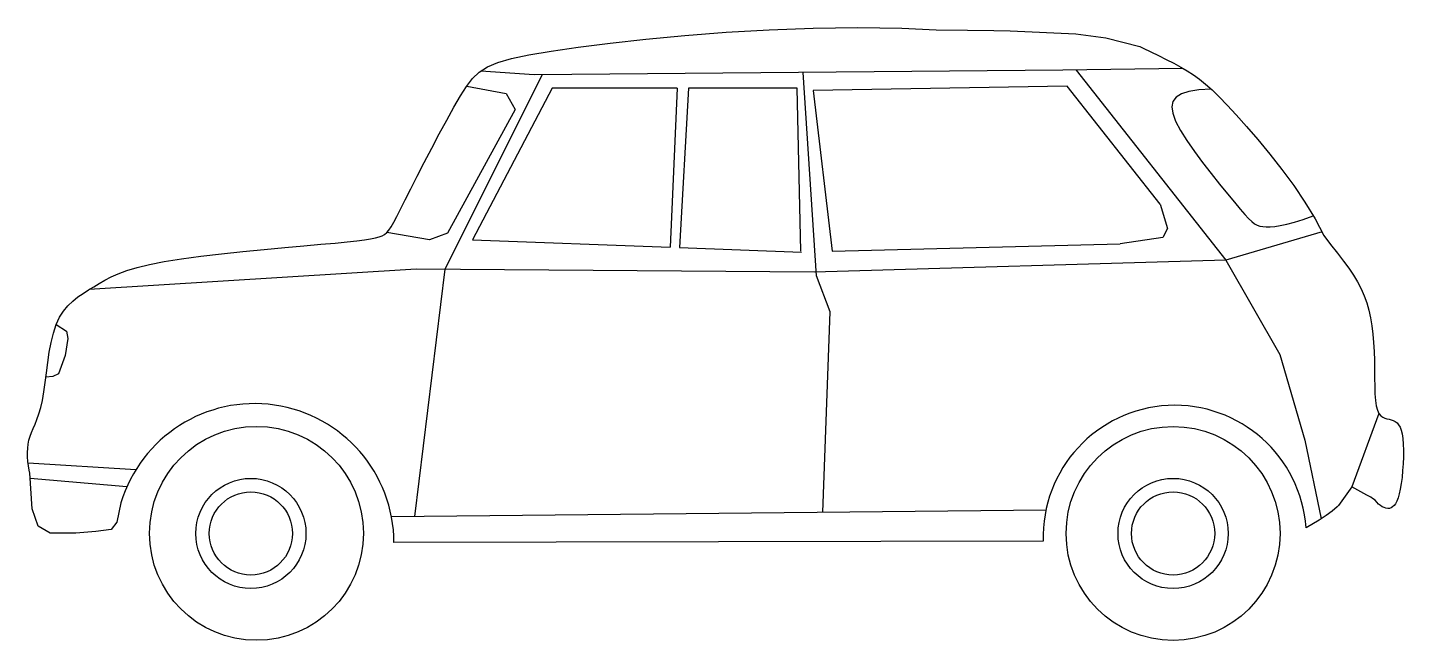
# Model space of a CAD drawing. Header units: millimetres. Extents: x -516 to 2586, y 0 to 1381.
import ezdxf

# ---------------------------------------------------------------- set-up
doc = ezdxf.new("R2010")
doc.units = ezdxf.units.MM
doc.header["$MEASUREMENT"] = 0

# ---------------------------------------------------------------- blocks, each defined once
blk = doc.blocks.new('SYMBOL_Car_5')
for p, q in [((965.6, 1363.3), (1058.9, 1370.6)), ((1058.9, 1370.6), (1156.1, 1376.3)), ((1156.1, 1376.3), (1255.6, 1380.1)), ((1255.6, 1380.1), (1355.7, 1381.4)), ((1355.7, 1381.4), (1454.9, 1380)), ((1454.9, 1380), (1532.7, 1376.3)), ((1532.7, 1376.3), (1602.9, 1375.2)), ((1602.9, 1375.2), (1662.4, 1374.4)), ((1662.4, 1374.4), (1699.4, 1373.9)), ((1699.4, 1373.9), (1847.4, 1367.3)), ((1847.4, 1367.3), (1915.4, 1358.5)), ((664.2, 1328.1), (725.5, 1337)), ((725.5, 1337), (797.2, 1346.1)), ((797.2, 1346.1), (877.8, 1355)), ((877.8, 1355), (965.6, 1363.3)), ((1915.4, 1358.5), (1991.5, 1338.3)), ((1991.5, 1338.3), (1999.1, 1334.9)), ((1999.1, 1334.9), (2016.4, 1326.8)), ((544.5, 1302.8), (575.2, 1311.6)), ((575.2, 1311.6), (614.5, 1319.8)), ((614.5, 1319.8), (664.2, 1328.1)), ((2016.4, 1326.8), (2034, 1318.4)), ((2034, 1318.4), (2051.5, 1309.6)), ((2051.5, 1309.6), (2068.3, 1300.8)), ((425.8, 836.4), (644.2, 1275.1)), ((487, 1266.3), (502.2, 1280.8)), ((502.2, 1280.8), (520.7, 1292.7)), ((520.7, 1292.7), (544.5, 1302.8)), ((1262.8, 821.7), (1232.9, 1280.1)), ((2068.3, 1300.8), (2084.2, 1292.1)), ((2084.2, 1292.1), (2098.9, 1283.5)), ((2098.9, 1283.5), (2112.7, 1274.6)), ((2112.7, 1274.6), (2126.2, 1264.9)), ((460.1, 1227.3), (473.6, 1248.7)), ((473.6, 1248.7), (487, 1266.3)), ((1219.4, 1244.4), (973.8, 1244.4)), ((1227.4, 877.3), (1219.4, 1244.4)), ((2126.2, 1264.9), (2140, 1253.8)), ((2140, 1253.8), (2154.7, 1240.8)), ((445.2, 1201.7), (460.1, 1227.3)), ((2154.7, 1240.8), (2170.7, 1225.2)), ((2170.7, 1225.2), (2188.7, 1206.7)), ((429, 1172.7), (445.2, 1201.7)), ((2188.7, 1206.7), (2209.2, 1184.5)), ((2209.2, 1184.5), (2232.5, 1158.4)), ((412.2, 1141.5), (429, 1172.7)), ((2232.5, 1158.4), (2258, 1128.7)), ((395.1, 1109.3), (412.2, 1141.5)), ((2258, 1128.7), (2284.8, 1096.2)), ((378.3, 1077.2), (395.1, 1109.3)), ((2284.8, 1096.2), (2312, 1061.4)), ((362.4, 1046.3), (378.3, 1077.2)), ((2312, 1061.4), (2338.7, 1025)), ((347.8, 1017.7), (362.4, 1046.3)), ((2338.7, 1025), (2364, 987.6)), ((335.1, 992.7), (347.8, 1017.7)), ((316.3, 955.3), (324.7, 971.9)), ((324.7, 971.9), (335.1, 992.7)), ((2364, 987.6), (2387.1, 949.8)), ((298.5, 924.8), (303.6, 932.3)), ((303.6, 932.3), (309.4, 942.3)), ((309.4, 942.3), (316.3, 955.3)), ((2387.1, 949.8), (2407, 912.3)), ((204.5, 898.2), (226.3, 900.5)), ((226.3, 900.5), (243.7, 902.7)), ((243.7, 902.7), (257.4, 904.8)), ((257.4, 904.8), (268.1, 907)), ((268.1, 907), (276.5, 909.4)), ((276.5, 909.4), (283.1, 912.1)), ((283.1, 912.1), (288.7, 915.2)), ((288.7, 915.2), (293.7, 919.3)), ((293.7, 919.3), (298.5, 924.8)), ((2407, 912.3), (2422.1, 892.6)), ((-125.5, 865.8), (-78.9, 871.3)), ((-78.9, 871.3), (-30.7, 876.4)), ((-30.7, 876.4), (17.3, 881.1)), ((17.3, 881.1), (63.7, 885.4)), ((63.7, 885.4), (106.9, 889.3)), ((106.9, 889.3), (145.3, 892.7)), ((145.3, 892.7), (177.8, 895.6)), ((177.8, 895.6), (204.5, 898.2)), ((2422.1, 892.6), (2437.4, 872.8)), ((2437.4, 872.8), (2451.1, 855)), ((-292.2, 833.5), (-269, 840.5)), ((-269, 840.5), (-241.2, 847.2)), ((-241.2, 847.2), (-208.1, 853.7)), ((-208.1, 853.7), (-169.1, 859.9)), ((-169.1, 859.9), (-125.5, 865.8)), ((2451.1, 855), (2463, 838.6)), ((2463, 838.6), (2473.6, 823.2)), ((-354.9, 804.4), (-342.1, 811.8)), ((-342.1, 811.8), (-328, 819.1)), ((-328, 819.1), (-311.6, 826.4)), ((-311.6, 826.4), (-292.2, 833.5)), ((357, 279.4), (425.8, 836.4)), ((1293.3, 740.4), (1262.8, 821.7)), ((2473.6, 823.2), (2482.7, 808)), ((2482.7, 808), (2490.7, 792.6)), ((-402.9, 774), (-391.1, 782.2)), ((-391.1, 782.2), (-379.1, 789.8)), ((-379.1, 789.8), (-367, 797.1)), ((-367, 797.1), (-354.9, 804.4)), ((2490.7, 792.6), (2497.6, 776.9)), ((2497.6, 776.9), (2503.4, 760.7)), ((-435, 742.3), (-425.1, 754.4)), ((-425.1, 754.4), (-414.3, 764.8)), ((-414.3, 764.8), (-402.9, 774)), ((2503.4, 760.7), (2508.2, 744)), ((-451.5, 711.7), (-443.9, 728.2)), ((-443.9, 728.2), (-435, 742.3)), ((1276.9, 288.9), (1293.3, 740.4)), ((2508.2, 744), (2512.1, 726.8)), ((2512.1, 726.8), (2515.2, 708.9)), ((-463, 671.7), (-457.8, 692.7)), ((-457.8, 692.7), (-451.5, 711.7)), ((2515.2, 708.9), (2517.4, 690.4)), ((2517.4, 690.4), (2519, 671.1)), ((-467.1, 649.4), (-463, 671.7)), ((2519, 671.1), (2520, 651.2)), ((-473.7, 603.3), (-470.6, 626.3)), ((-470.6, 626.3), (-467.1, 649.4)), ((2520, 651.2), (2520.6, 630.9)), ((2520.6, 630.9), (2520.8, 610.7)), ((-476.6, 581), (-473.7, 603.3)), ((2520.8, 610.7), (2521, 591.2)), ((2521, 591.2), (2521.4, 572.7)), ((-482.8, 541), (-479.5, 560)), ((-479.5, 560), (-476.6, 581)), ((2521.4, 572.7), (2522, 555.8)), ((-486.5, 524.5), (-482.8, 541)), ((2522, 555.8), (2523.1, 540.8)), ((2523.1, 540.8), (2525, 528.4)), ((2525, 528.4), (2527.6, 518.7)), ((-499.2, 487.3), (-494.9, 498.1)), ((-494.9, 498.1), (-490.6, 510.4)), ((-490.6, 510.4), (-486.5, 524.5)), ((2527.6, 518.7), (2531, 511.5)), ((2531, 511.5), (2534.9, 506.4)), ((2534.9, 506.4), (2539.4, 502.9)), ((2539.4, 502.9), (2544.1, 500.7)), ((2544.1, 500.7), (2549, 499.2)), ((2549, 499.2), (2554, 498.2)), ((2554, 498.2), (2558.8, 497.1)), ((2558.8, 497.1), (2563.4, 495.5)), ((-510.5, 460.1), (-507.2, 468.7)), ((-507.2, 468.7), (-503.4, 477.7)), ((-503.4, 477.7), (-499.2, 487.3)), ((2563.4, 495.5), (2567.8, 493.3)), ((2567.8, 493.3), (2571.8, 490.2)), ((2571.8, 490.2), (2575.4, 486)), ((2575.4, 486), (2578.6, 480.6)), ((2578.6, 480.6), (2581.2, 473.7)), ((2581.2, 473.7), (2583.4, 465.2)), ((-515.9, 432.9), (-514.9, 442.3)), ((-514.9, 442.3), (-513.1, 451.4)), ((-513.1, 451.4), (-510.5, 460.1)), ((2583.4, 465.2), (2585, 454.7)), ((2585, 454.7), (2585.9, 442.4)), ((2585.9, 442.4), (2586.3, 428.5)), ((-516.2, 423.1), (-515.9, 432.9)), ((-516, 413.3), (-516.2, 423.1)), ((-515.2, 403.4), (-516, 413.3)), ((-513.9, 393.5), (-515.2, 403.4)), ((2586.1, 413.5), (2585.5, 398)), ((2586.3, 428.5), (2586.1, 413.5)), ((-512.4, 383.9), (-513.9, 393.5)), ((-511.1, 377.1), (-512.4, 383.9)), ((2584.4, 382.5), (2583, 367.4)), ((2585.5, 398), (2584.4, 382.5)), ((2470.2, 345.7), (2440.1, 303.9)), ((2503.7, 327.2), (2470.2, 345.7)), ((2581.2, 353.3), (2579.1, 340.6)), ((2583, 367.4), (2581.2, 353.3)), ((2512.7, 323), (2503.7, 327.2)), ((2516.5, 319.4), (2512.7, 323)), ((2522.4, 316.2), (2516.5, 319.4)), ((2526.3, 311.4), (2522.4, 316.2)), ((2530.3, 307.3), (2526.3, 311.4)), ((2571.4, 313.7), (2568.4, 308)), ((2574.2, 320.9), (2571.4, 313.7)), ((2576.7, 329.9), (2574.2, 320.9)), ((2579.1, 340.6), (2576.7, 329.9)), ((304.4, 278.9), (1780.3, 294.1)), ((2411.9, 281.5), (2396.4, 271.1)), ((2425.2, 291.5), (2411.9, 281.5)), ((2436.8, 300.9), (2425.2, 291.5)), ((2440.1, 303.9), (2436.8, 300.9)), ((2534.4, 303.9), (2530.3, 307.3)), ((2538.5, 301.1), (2534.4, 303.9)), ((2542.6, 299.1), (2538.5, 301.1)), ((2546.7, 297.8), (2542.6, 299.1)), ((2550.7, 297.3), (2546.7, 297.8)), ((2554.6, 297.5), (2550.7, 297.3)), ((2558.3, 298.6), (2554.6, 297.5)), ((2561.9, 300.6), (2558.3, 298.6)), ((2565.2, 303.6), (2561.9, 300.6)), ((2568.4, 308), (2565.2, 303.6)), ((2396.4, 271.1), (2366.6, 253.3))]:
    blk.add_line(p, q)
for points in [[(2088.9, 1289.3), (1818.1, 1285.1), (626.3, 1275), (505.7, 1283.1)], [(1848.4, 1285.6), (2186, 857.1), (2307.8, 644.1), (2363.6, 451.4), (2400.6, 273.9)], [(474.2, 1249.5), (563.3, 1232.5), (583.3, 1196.9), (431, 918), (390.5, 902.8), (293.8, 919.4)], [(948.5, 1244.4), (666.7, 1244.4), (486.8, 902.8), (933.1, 886.1)], [(948.5, 1244.4), (933.1, 886.1)], [(973.8, 1244.4), (954, 885.3)], [(2037.8, 983), (1828.2, 1249.5), (1255, 1239.4), (1298.4, 877.3)], [(2152.5, 1242.7), (2124.9, 1240.7), (2102.6, 1237.2), (2085.5, 1231.9), (2073.4, 1224.5), (2066.2, 1214.9), (2063.7, 1202.8), (2065.9, 1188), (2072.6, 1170.3), (2083.6, 1149.5), (2097.9, 1126.5), (2114.8, 1102), (2133.3, 1076.9), (2152.5, 1052.1), (2171.5, 1028.4), (2189.3, 1006.6), (2205, 987.7), (2218.1, 972.2), (2228.6, 960), (2237.2, 950.7), (2244.4, 943.8), (2250.6, 939), (2256.4, 935.8), (2262.3, 933.9), (2268.8, 932.8), (2276.4, 932.2), (2285.4, 932.3), (2296, 933.2), (2308.4, 935.1), (2323.1, 938.2), (2340.2, 942.8), (2360, 948.9), (2382.8, 956.8)], [(2037.8, 983), (2054.2, 928.1), (2044, 907.9), (1947.7, 893.8)], [(2402.6, 920.5), (2186, 857.1), (1257.6, 829.9), (360, 836.9), (-377.2, 790.9)], [(954, 885.3), (1228.9, 875)], [(1298.4, 877.3), (1947.7, 893.8)], [(-451.5, 711.7), (-428.5, 696.7), (-425.4, 680.1), (-431.3, 642.2), (-446.1, 601), (-459.1, 594.7), (-475, 593.4)], [(2531, 511.5), (2470.2, 345.7)], [(-272.1, 384.3), (-514.6, 399.1)], [(-305.6, 309.9), (-315.2, 266), (-327.6, 249.5), (-362.1, 245.4), (-407.4, 241.2), (-465.1, 241.2), (-492.2, 257.7), (-505.5, 296.3), (-511.1, 377.1)], [(-292.1, 346.1), (-510.2, 364.9)], [(1774.1, 223.7), (310.1, 220.4)]]:
    blk.add_lwpolyline(points)
for centre, radius in [((0, 241.2), 241.2), ((2066.8, 240.9), 241.2), ((-12.6, 240.9), 124.2), ((2066.8, 240.9), 124.2), ((-12.6, 240.9), 93.8), ((2066.8, 240.9), 93.8)]:
    blk.add_circle(centre, radius)
for centre, radius, start, end in [((-4.4, 219.1), 314.5, 0.2467, 163.2136), ((2070.6, 233.1), 296.7, 3.9137, 181.8098)]:
    blk.add_arc(centre, radius, start, end)

msp = doc.modelspace()

# ---------------------------------------------------------------- block references
msp.add_blockref('SYMBOL_Car_5', (0, 0))

doc.saveas('drawing.dxf')
